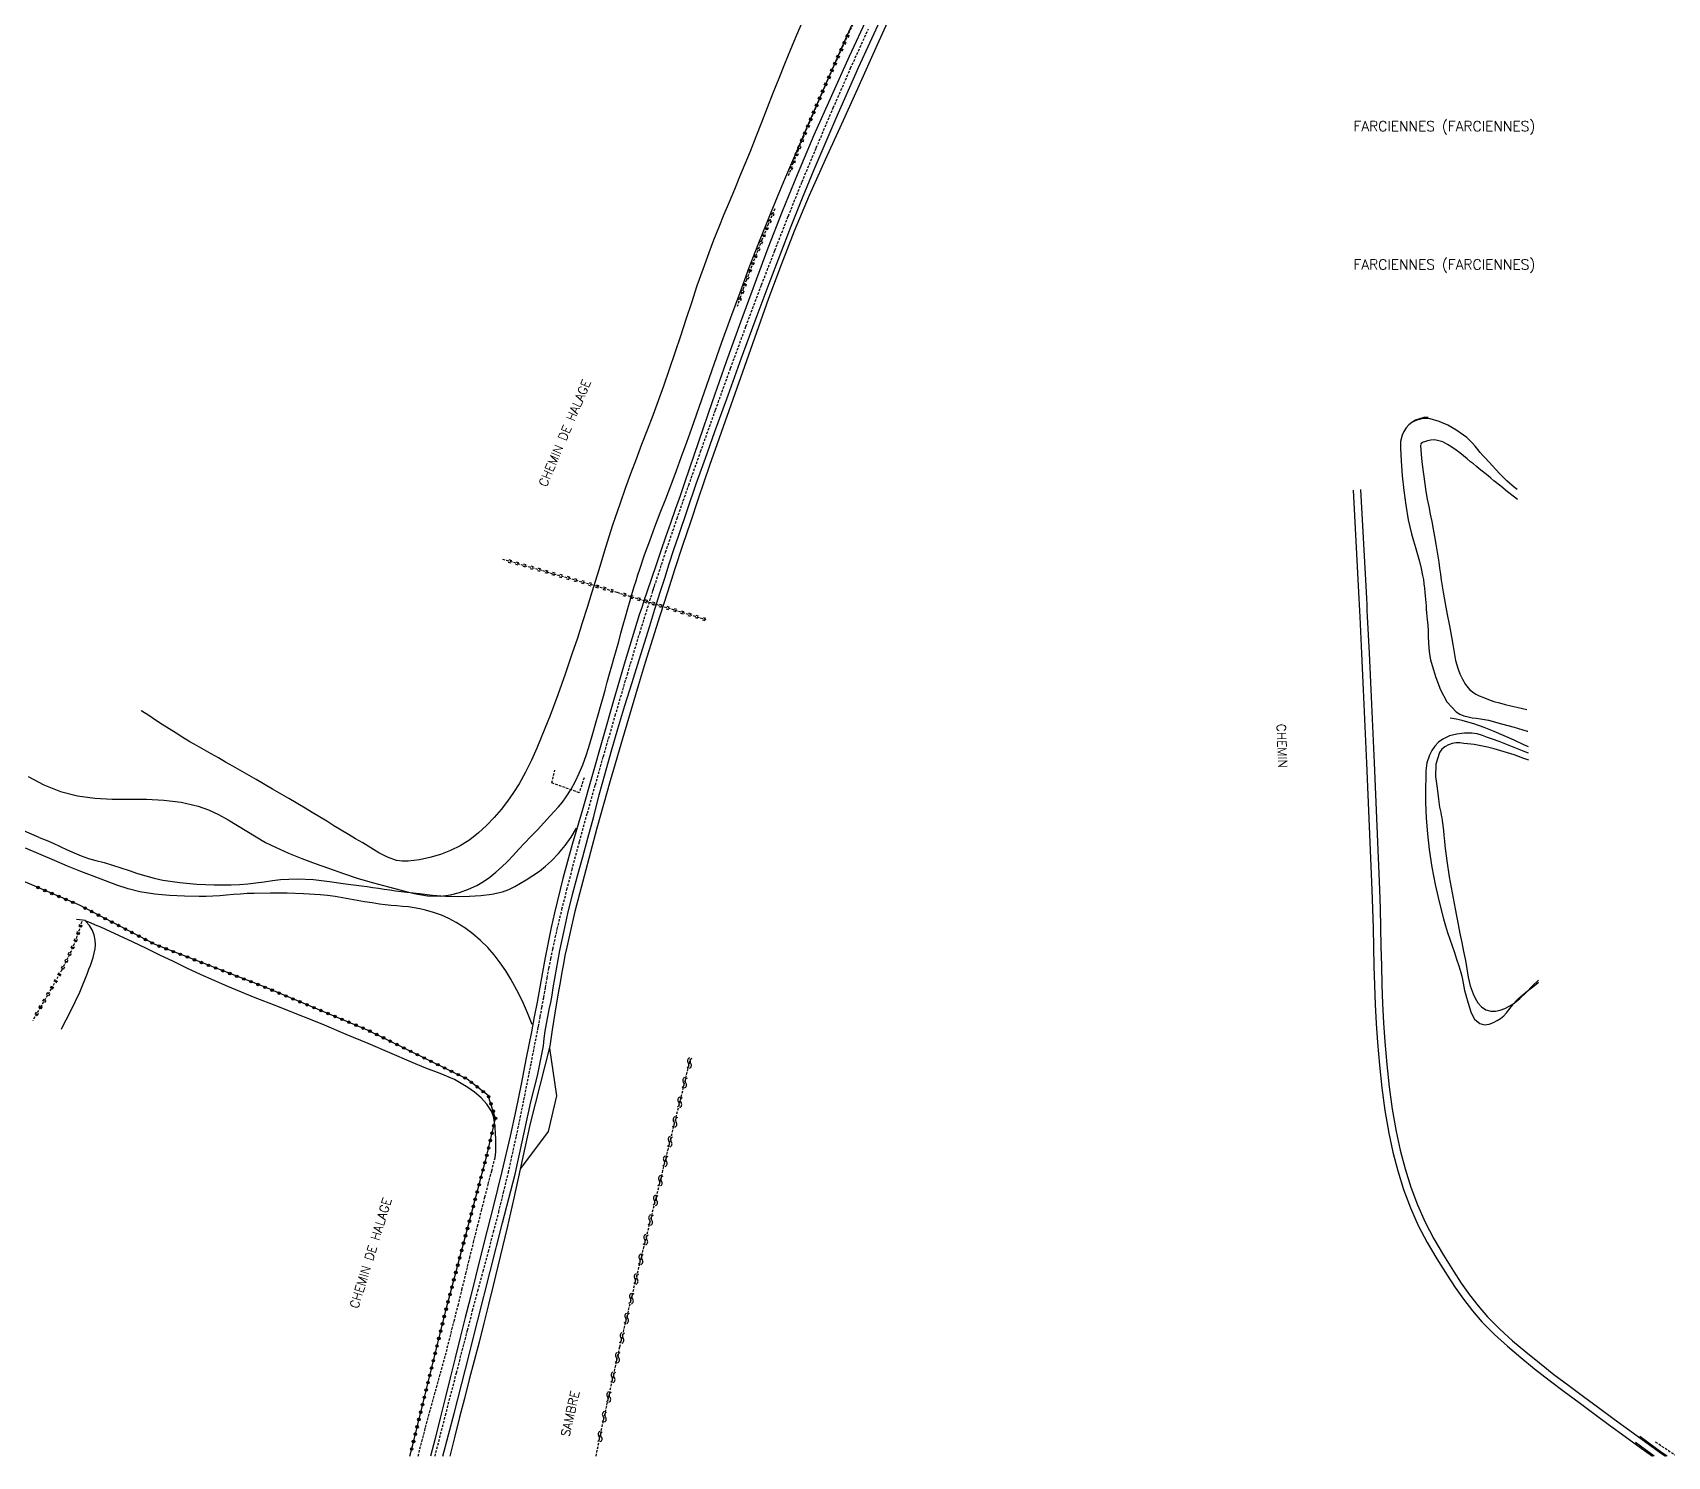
# Model space of a CAD drawing. Header units: millimetres. Extents: x 163000 to 164000, y 125000 to 126000.
# Drawn here: x 163184.9 to 163508.5, y 125000 to 125281.8 of the extents above; entities that cross this region are included whole.
import ezdxf
from ezdxf.enums import TextEntityAlignment as Align

# ---------------------------------------------------------------- set-up
doc = ezdxf.new("R2010")
doc.units = ezdxf.units.MM
doc.linetypes.add('DASHED', pattern=[0.75, 0.5, -0.25])
doc.layers.get('0').update_dxf_attribs({"linetype": 'CONTINUOUS'})
for name, color, linetype in [('W0001', 6, 'DASHED'), ('W0008', 7, 'CONTINUOUS'), ('W0071', 7, 'CONTINUOUS'), ('W0112', 1, 'DASHED'), ('W0120', 7, 'CONTINUOUS'), ('W0211', 2, 'CONTINUOUS'), ('W0214', 2, 'CONTINUOUS'), ('W0220', 5, 'DASHED'), ('W0300', 7, 'CONTINUOUS'), ('W0323', 7, 'CONTINUOUS'), ('W0330', 7, 'CONTINUOUS'), ('W0500', 5, 'DASHED'), ('W0510', 5, 'CONTINUOUS'), ('W0515', 5, 'CONTINUOUS'), ('W0700', 7, 'CONTINUOUS'), ('W0980', 7, 'CONTINUOUS'), ('W0985', 4, 'CONTINUOUS'), ('W0989', 7, 'CONTINUOUS')]:
    doc.layers.add(name, color=color, linetype=linetype)
doc.styles.get("Standard").update_dxf_attribs({"font": 'romans.shx', "width": 0.85})

# ---------------------------------------------------------------- blocks, each defined once
blk = doc.blocks.new('t220o')
at = {"color": 0, "linetype": 'Continuous'}
for p, q in [((-0.25, 0.25), (0.25, 0.25)), ((-0.25, -0.25), (0.25, -0.25))]:
    blk.add_line(p, q, dxfattribs=at)
blk = doc.blocks.new('t323o')
at = {"color": 0, "linetype": 'Continuous'}
for radius in [0.25, 0.15]:
    blk.add_circle((0, 0), radius, dxfattribs=at)
blk = doc.blocks.new('t500o')
at = {"color": 0, "linetype": 'Continuous'}
for centre, start, end in [((-0.5, 0.625), 216.8699, 323.1301), ((0.5, -0.125), 36.8699, 143.1301), ((0.5, -0.625), 36.8699, 143.1301), ((-0.5, 0.125), 216.8699, 323.1301)]:
    blk.add_arc(centre, 0.625, start, end, dxfattribs=at)

msp = doc.modelspace()

# ---------------------------------------------------------------- linework, layer by layer
at = {"layer": 'W0001'}
for points in [[(163307.57, 125171), (163307.67, 125171.31), (163307.77, 125171.62), (163307.87, 125171.94), (163307.97, 125172.25), (163310.17, 125178.93), (163312.44, 125185.58), (163314.76, 125192.21), (163317.1, 125198.84), (163320.06, 125207.12), (163323.04, 125215.39), (163326.08, 125223.63), (163329.18, 125231.86), (163331.8, 125238.67), (163334.47, 125245.47), (163337.19, 125252.24), (163339.99, 125258.98), (163343.36, 125266.87), (163346.8, 125274.72), (163350.33, 125282.54)], [(163264.52, 125000), (163266.58, 125008.11), (163268.78, 125016.53), (163270.96, 125024.95), (163271.97, 125028.85), (163273, 125032.74), (163274.04, 125036.64), (163275.09, 125040.53), (163276.12, 125044.43), (163277.13, 125048.33), (163278.1, 125052.24), (163279.04, 125056.16), (163280.64, 125063.35), (163282.13, 125070.57), (163283.56, 125077.8), (163284.98, 125085.02), (163285.34, 125086.95), (163285.7, 125088.88), (163286.04, 125090.81), (163286.38, 125092.73), (163286.72, 125094.66), (163287.08, 125096.59), (163287.45, 125098.51), (163287.85, 125100.43), (163288.72, 125104.36), (163289.66, 125108.27), (163290.64, 125112.17), (163291.64, 125116.06), (163293.14, 125121.68), (163294.68, 125127.29), (163296.26, 125132.88), (163297.86, 125138.48), (163300.21, 125146.63), (163302.6, 125154.77), (163305.04, 125162.9), (163307.57, 125171)]]:
    msp.add_lwpolyline(points, dxfattribs=at)
at = {"layer": 'W0008'}
for points in [[(163350.12, 125284.81), (163346.53, 125277.06), (163342.99, 125269.28), (163339.53, 125261.47), (163336.19, 125253.6), (163333.26, 125246.38), (163330.44, 125239.11), (163327.7, 125231.81), (163325, 125224.5), (163322.16, 125216.62), (163319.41, 125208.7), (163316.69, 125200.77), (163313.97, 125192.85), (163313.03, 125190.12), (163312.08, 125187.39), (163311.13, 125184.66), (163310.17, 125181.94), (163309.23, 125179.21), (163308.29, 125176.47), (163307.36, 125173.74), (163306.44, 125171)], [(163309.11, 125171), (163310, 125173.83), (163310.91, 125176.66), (163311.83, 125179.48), (163312.76, 125182.29), (163314.48, 125187.4), (163316.25, 125192.49), (163318.05, 125197.56), (163319.87, 125202.63), (163322.53, 125210.02), (163325.21, 125217.4), (163327.93, 125224.76), (163330.7, 125232.11), (163332.85, 125237.78), (163335.03, 125243.44), (163337.26, 125249.08), (163339.56, 125254.69), (163343.91, 125264.82), (163348.38, 125274.9), (163352.96, 125284.93)], [(163306.44, 125171), (163305.94, 125169.51), (163305.46, 125168.01), (163304.97, 125166.52), (163304.5, 125165.02), (163302.16, 125157.41), (163299.91, 125149.78), (163297.73, 125142.12), (163295.56, 125134.47), (163293.63, 125127.76), (163291.7, 125121.06), (163289.85, 125114.33), (163288.16, 125107.55), (163287.51, 125104.63), (163286.9, 125101.69), (163286.33, 125098.75), (163285.78, 125095.8), (163285.25, 125092.85), (163284.72, 125089.9), (163284.18, 125086.96), (163283.61, 125084.01), (163282.58, 125078.84), (163281.56, 125073.67), (163280.51, 125068.51), (163279.39, 125063.36), (163277.75, 125056.37), (163276.02, 125049.4), (163274.26, 125042.45), (163272.51, 125035.49), (163271.52, 125031.5), (163270.52, 125027.5), (163269.53, 125023.51), (163268.53, 125019.52), (163267.53, 125015.52), (163266.53, 125011.53), (163265.54, 125007.54), (163264.55, 125003.54), (163263.64, 125000)], [(163286.03, 125081.23), (163286.16, 125082.69), (163286.35, 125084.13), (163286.59, 125085.57), (163286.86, 125087), (163287.14, 125088.43), (163287.42, 125089.85), (163287.69, 125091.28), (163287.93, 125092.72), (163288.54, 125096.42), (163289.24, 125100.1), (163290.01, 125103.77), (163290.84, 125107.43), (163291.76, 125111.18), (163292.76, 125114.9), (163293.79, 125118.62), (163294.8, 125122.34), (163295.93, 125126.62), (163297.05, 125130.9), (163298.19, 125135.17), (163299.38, 125139.43), (163300.72, 125144.01), (163302.11, 125148.57), (163303.53, 125153.12), (163304.95, 125157.67), (163305.99, 125161), (163307.03, 125164.34), (163308.07, 125167.67), (163309.11, 125171)], [(163280.42, 125055.82), (163283.51, 125070.18), (163284.81, 125075.33), (163286.03, 125081.23)], [(163266.1, 125000), (163268.3, 125008.5), (163270.54, 125017.27), (163272.97, 125026.92), (163275.43, 125036.56), (163277.91, 125046.19), (163280.42, 125055.82)]]:
    msp.add_lwpolyline(points, dxfattribs=at)
at = {"layer": 'W0071'}
for points in [[(163186.15, 125122.49), (163152.48, 125137.06)], [(163186.15, 125122.49), (163187.56, 125121.95), (163188.95, 125121.34), (163190.31, 125120.7), (163191.67, 125120.05), (163193.05, 125119.41), (163194.45, 125118.82), (163195.89, 125118.31), (163197.36, 125117.92), (163199.04, 125117.5), (163200.7, 125117.01), (163202.34, 125116.48), (163203.98, 125115.92), (163205.62, 125115.38), (163207.27, 125114.87), (163208.95, 125114.42), (163210.64, 125114.06), (163214, 125113.57), (163217.38, 125113.27), (163220.77, 125113.12), (163224.16, 125113.1), (163225.8, 125113.17), (163227.44, 125113.31), (163229.07, 125113.5), (163230.7, 125113.73), (163232.33, 125113.95), (163233.96, 125114.13), (163235.6, 125114.25), (163237.25, 125114.29), (163240.45, 125114.13), (163243.63, 125113.77), (163246.79, 125113.32), (163249.95, 125112.89), (163251.07, 125112.75), (163252.19, 125112.59), (163253.31, 125112.43), (163254.43, 125112.26), (163255.55, 125112.1), (163256.67, 125111.94), (163257.79, 125111.8), (163258.91, 125111.66), (163261.47, 125111.37), (163264.03, 125111.08), (163266.61, 125110.87), (163269.19, 125110.81), (163271.37, 125110.85), (163273.56, 125110.97), (163275.75, 125111.23), (163277.89, 125111.73), (163279.14, 125112.19), (163280.33, 125112.77), (163281.47, 125113.44), (163282.59, 125114.12), (163283.9, 125114.96), (163285.18, 125115.84), (163286.41, 125116.8), (163287.57, 125117.85), (163288.97, 125119.33), (163290.27, 125120.91), (163291.46, 125122.57), (163292.54, 125124.3)], [(163283.75, 125085.44), (163282.86, 125087.77), (163281.85, 125090.05), (163280.74, 125092.28), (163279.52, 125094.46), (163278.51, 125096.1), (163277.43, 125097.7), (163276.26, 125099.23), (163274.98, 125100.68), (163273.55, 125102.08), (163272.03, 125103.38), (163270.42, 125104.58), (163268.73, 125105.65), (163267.28, 125106.42), (163265.78, 125107.08), (163264.23, 125107.64), (163262.66, 125108.1), (163261.53, 125108.37), (163260.39, 125108.56), (163259.25, 125108.72), (163258.1, 125108.83), (163256.95, 125108.93), (163255.81, 125109.04), (163254.66, 125109.15), (163253.52, 125109.3), (163252.05, 125109.52), (163250.58, 125109.77), (163249.12, 125110.03), (163247.66, 125110.29), (163246.19, 125110.54), (163244.72, 125110.77), (163243.24, 125110.97), (163241.76, 125111.12), (163238.5, 125111.34), (163235.23, 125111.44), (163231.96, 125111.45), (163228.7, 125111.41), (163227.34, 125111.37), (163225.98, 125111.28), (163224.62, 125111.18), (163223.27, 125111.06), (163221.91, 125110.94), (163220.55, 125110.85), (163219.19, 125110.79), (163217.82, 125110.78), (163214.89, 125110.85), (163211.95, 125110.99), (163209.02, 125111.27), (163206.11, 125111.75), (163203.79, 125112.33), (163201.51, 125113.07), (163199.27, 125113.9), (163197.04, 125114.73), (163194.4, 125115.75), (163191.78, 125116.83), (163189.17, 125117.95), (163186.57, 125119.05), (163183.46, 125120.36)]]:
    msp.add_lwpolyline(points, dxfattribs=at)
at = {"layer": 'W0112'}
for points in [[(163294.03, 125134.31), (163293.08, 125131.33), (163287.64, 125133.29), (163288.27, 125135.82)], [(163261.17, 125000), (163261.71, 125002.15), (163262.65, 125005.73), (163263.63, 125009.3), (163264.62, 125012.86), (163265.61, 125016.43), (163266.58, 125020), (163267.51, 125023.59), (163268.3, 125026.72), (163269.09, 125029.85), (163269.86, 125032.99), (163270.63, 125036.13), (163271.39, 125039.27), (163272.16, 125042.41), (163272.94, 125045.54), (163273.73, 125048.68), (163274.39, 125051.28), (163275.06, 125053.88), (163275.74, 125056.47), (163276.43, 125059.07)], [(163510.33, 125000), (163506.04, 125002.89)]]:
    msp.add_lwpolyline(points, dxfattribs=at)
at = {"layer": 'W0120'}
msp.add_lwpolyline([(163195.3, 125106.03), (163193.57, 125106.23)], dxfattribs=at)
at = {"layer": 'W0211'}
for points in [[(163337.15, 125283.74), (163336.08, 125281.27), (163334.88, 125278.41), (163333.71, 125275.54), (163332.56, 125272.67), (163331.43, 125269.78), (163330.3, 125266.9), (163329.18, 125264.01), (163328.04, 125261.13), (163326.89, 125258.25), (163325.87, 125255.74), (163324.83, 125253.24), (163323.79, 125250.75), (163322.74, 125248.25), (163321.7, 125245.75), (163320.68, 125243.25), (163319.68, 125240.73), (163318.72, 125238.2), (163317.52, 125234.92), (163316.38, 125231.63), (163315.27, 125228.32), (163314.18, 125225.01), (163313.1, 125221.7), (163312.01, 125218.38), (163310.9, 125215.08), (163309.75, 125211.79), (163308.7, 125208.89), (163307.63, 125206), (163306.53, 125203.12), (163305.43, 125200.24), (163304.33, 125197.36), (163303.25, 125194.48), (163302.19, 125191.58), (163301.16, 125188.68), (163299.69, 125184.28), (163298.29, 125179.86), (163296.92, 125175.43), (163295.57, 125171)], [(163461.12, 125205.63), (163460.28, 125205.57), (163459.45, 125205.37), (163458.65, 125205.06), (163457.92, 125204.62), (163457.3, 125204.12), (163456.76, 125203.53), (163456.32, 125202.86), (163455.98, 125202.13), (163455.69, 125200.86), (163455.65, 125199.56), (163455.73, 125198.28), (163455.82, 125197.03), (163456, 125194.08), (163456.3, 125191.15), (163456.71, 125188.23), (163457.21, 125185.33), (163457.5, 125183.94), (163457.85, 125182.56), (163458.23, 125181.2), (163458.64, 125179.84), (163459.04, 125178.48), (163459.42, 125177.12), (163459.76, 125175.74), (163460.05, 125174.35), (163460.19, 125173.52), (163460.31, 125172.68), (163460.41, 125171.84), (163460.5, 125171)], [(163478.78, 125191.36), (163478.25, 125191.74), (163476.7, 125193.07), (163475.27, 125194.53), (163473.9, 125196.05), (163472.52, 125197.53), (163471.98, 125198.11), (163471.46, 125198.7), (163470.96, 125199.3), (163470.45, 125199.91), (163469.92, 125200.5), (163469.37, 125201.07), (163468.79, 125201.62), (163468.16, 125202.11), (163466.64, 125203.15), (163465.04, 125204.07), (163463.34, 125204.82), (163461.56, 125205.35), (163461.16, 125205.41), (163460.76, 125205.41), (163460.36, 125205.38), (163459.97, 125205.32), (163459.44, 125205.21), (163458.92, 125205.06), (163458.41, 125204.86), (163457.92, 125204.62)], [(163295.57, 125171), (163294.64, 125167.98), (163293.68, 125164.96), (163292.71, 125161.95), (163291.7, 125158.96), (163290.28, 125154.83), (163288.84, 125150.72), (163287.32, 125146.63), (163285.69, 125142.59), (163284.66, 125140.18), (163283.59, 125137.78), (163282.44, 125135.42), (163281.16, 125133.12), (163280.06, 125131.36), (163278.88, 125129.64), (163277.61, 125127.99), (163276.24, 125126.42), (163274.71, 125124.87), (163273.1, 125123.38), (163271.38, 125122.02), (163269.52, 125120.84), (163267.59, 125119.88), (163265.58, 125119.12), (163263.51, 125118.53), (163261.42, 125118.08), (163260.31, 125117.9), (163259.18, 125117.78), (163258.03, 125117.78), (163256.89, 125117.94), (163255.1, 125118.55), (163253.42, 125119.45), (163251.83, 125120.46), (163250.25, 125121.41), (163248.8, 125122.24), (163247.36, 125123.09), (163245.93, 125123.94), (163244.5, 125124.81), (163243.08, 125125.68), (163241.66, 125126.55), (163240.23, 125127.42), (163238.8, 125128.27), (163235.57, 125130.17), (163232.34, 125132.05), (163229.11, 125133.93), (163225.87, 125135.8), (163224.46, 125136.61), (163223.05, 125137.41), (163221.64, 125138.21), (163220.22, 125139.01), (163218.81, 125139.81), (163217.4, 125140.62), (163216, 125141.44), (163214.61, 125142.28), (163213.24, 125143.12), (163211.88, 125143.98), (163210.53, 125144.85), (163209.18, 125145.73), (163207.84, 125146.61), (163206.49, 125147.49), (163206.35, 125147.59)], [(163460.5, 125171), (163460.56, 125170.33), (163460.62, 125169.66), (163460.68, 125168.99), (163460.73, 125168.31), (163460.78, 125167.64), (163460.84, 125166.97), (163460.9, 125166.3), (163460.97, 125165.63), (163461.07, 125164.49), (163461.13, 125163.36), (163461.17, 125162.22), (163461.22, 125161.08), (163461.3, 125159.93), (163461.43, 125158.79), (163461.63, 125157.65), (163461.92, 125156.54), (163462.66, 125154.11), (163463.57, 125151.67), (163464.87, 125149.33), (163466.72, 125147.37), (163467.44, 125146.9), (163468.23, 125146.56), (163469.04, 125146.33), (163469.87, 125146.18), (163470.67, 125146.08), (163471.48, 125145.98), (163472.28, 125145.86), (163473.07, 125145.68), (163475.63, 125144.99), (163478.18, 125144.29), (163480.73, 125143.55), (163480.85, 125143.52)], [(163464.02, 125141.94), (163463.17, 125141.32), (163462.44, 125140.57), (163461.85, 125139.72), (163461.38, 125138.8), (163460.89, 125137.26), (163460.7, 125135.66), (163460.65, 125134.07), (163460.63, 125132.51), (163460.61, 125129.4), (163460.74, 125126.29), (163461, 125123.19), (163461.35, 125120.1), (163461.88, 125116.63), (163462.55, 125113.18), (163463.32, 125109.76), (163464.18, 125106.35), (163464.56, 125105.01), (163464.97, 125103.68), (163465.41, 125102.36), (163465.87, 125101.04), (163466.33, 125099.73), (163466.78, 125098.41), (163467.21, 125097.08), (163467.61, 125095.74), (163467.79, 125095.04), (163467.94, 125094.34), (163468.08, 125093.63), (163468.21, 125092.93), (163468.36, 125092.22), (163468.52, 125091.51), (163468.72, 125090.81), (163468.95, 125090.13), (163469.29, 125089.01), (163469.64, 125087.76), (163470.29, 125086.54), (163471.35, 125085.66), (163472.28, 125085.43), (163473.23, 125085.54), (163474.07, 125085.86), (163474.82, 125086.25), (163475.49, 125086.67), (163476.1, 125087.18), (163476.64, 125087.75), (163477.13, 125088.36), (163477.59, 125088.96), (163478.06, 125089.56), (163478.56, 125090.15), (163479.1, 125090.69), (163480.73, 125092.08), (163482.43, 125093.4), (163482.99, 125093.83)], [(163481.03, 125139.18), (163480.5, 125139.39), (163479.18, 125139.92), (163477.86, 125140.44), (163476.53, 125140.96), (163475.2, 125141.45), (163473.86, 125141.92), (163472.87, 125142.28), (163471.87, 125142.66), (163470.84, 125142.97), (163469.78, 125143.12), (163468.31, 125143.11), (163466.83, 125142.95), (163465.38, 125142.58), (163464.02, 125141.94)]]:
    msp.add_lwpolyline(points, dxfattribs=at)
at = {"layer": 'W0214'}
for points in [[(163303.63, 125171), (163303.98, 125172.15), (163304.33, 125173.3), (163304.7, 125174.44), (163305.07, 125175.58), (163306.02, 125178.4), (163307.03, 125181.2), (163308.06, 125183.98), (163309.12, 125186.76), (163310.19, 125189.53), (163311.26, 125192.3), (163312.31, 125195.08), (163313.33, 125197.87), (163314.35, 125200.69), (163315.35, 125203.51), (163316.34, 125206.34), (163317.33, 125209.17), (163318.32, 125212), (163319.31, 125214.83), (163320.31, 125217.66), (163321.32, 125220.48), (163323.11, 125225.42), (163324.91, 125230.37), (163326.74, 125235.29), (163328.63, 125240.2), (163331.07, 125246.27), (163333.59, 125252.31), (163336.16, 125258.34), (163338.75, 125264.35), (163342.29, 125272.49), (163345.87, 125280.61), (163349.51, 125288.71)], [(163183.96, 125134.54), (163187.1, 125132.9), (163190.4, 125131.59), (163193.75, 125130.73), (163197.17, 125130.27), (163200.6, 125130.09), (163204.01, 125130.06), (163207.42, 125130.03), (163210.83, 125129.88), (163214.25, 125129.48), (163217.6, 125128.68), (163219.66, 125127.94), (163221.65, 125127.02), (163223.57, 125125.98), (163225.43, 125124.86), (163227.26, 125123.71), (163229.1, 125122.58), (163230.98, 125121.51), (163232.92, 125120.54), (163235.51, 125119.4), (163238.14, 125118.34), (163240.79, 125117.34), (163243.45, 125116.38), (163246.39, 125115.37), (163249.33, 125114.39), (163252.31, 125113.48), (163255.31, 125112.69), (163257.84, 125112.04), (163260.4, 125111.4), (163263.03, 125110.95), (163265.69, 125110.88), (163267.56, 125111.11), (163269.38, 125111.58), (163271.13, 125112.22), (163272.83, 125113), (163274.15, 125113.76), (163275.37, 125114.65), (163276.54, 125115.62), (163277.67, 125116.61), (163278.87, 125117.73), (163280, 125118.92), (163281.11, 125120.14), (163282.23, 125121.34), (163283.51, 125122.68), (163284.79, 125124.02), (163286.06, 125125.37), (163287.32, 125126.74), (163288.14, 125127.65), (163288.97, 125128.56), (163289.77, 125129.5), (163290.5, 125130.5), (163291.45, 125132.02), (163292.3, 125133.6), (163293.07, 125135.21), (163293.77, 125136.86), (163294.53, 125138.9), (163295.17, 125140.99), (163295.76, 125143.09), (163296.36, 125145.18), (163296.83, 125146.78), (163297.29, 125148.39), (163297.74, 125150), (163298.19, 125151.62), (163298.63, 125153.23), (163299.08, 125154.84), (163299.53, 125156.45), (163299.98, 125158.07), (163300.44, 125159.68), (163300.89, 125161.3), (163301.34, 125162.92), (163301.79, 125164.54), (163302.24, 125166.16), (163302.69, 125167.77), (163303.16, 125169.39), (163303.63, 125171)], [(163463.36, 125139.29), (163462.63, 125136.99), (163462.59, 125134.57), (163462.91, 125132.25), (163463.18, 125130.07), (163463.24, 125129.53), (163463.31, 125129), (163463.41, 125128.47), (163463.51, 125127.95), (163463.62, 125127.42), (163463.73, 125126.9), (163463.83, 125126.37), (163463.91, 125125.84), (163464.04, 125124.85), (163464.16, 125123.84), (163464.26, 125122.84), (163464.36, 125121.84), (163464.46, 125120.84), (163464.57, 125119.84), (163464.68, 125118.84), (163464.82, 125117.84), (163465.32, 125114.68), (163465.88, 125111.52), (163466.47, 125108.38), (163467.07, 125105.24), (163467.42, 125103.45), (163467.78, 125101.67), (163468.15, 125099.89), (163468.53, 125098.12), (163468.82, 125096.48), (163469.07, 125094.8), (163469.43, 125093.12), (163470.03, 125091.53), (163470.47, 125090.65), (163470.99, 125089.77), (163471.69, 125088.97), (163472.58, 125088.39), (163473.53, 125088.13), (163474.5, 125088.13), (163475.43, 125088.32), (163476.31, 125088.61), (163477.91, 125089.47), (163479.32, 125090.62), (163480.59, 125091.89), (163481.83, 125093.11), (163482.98, 125094.21)], [(163481.09, 125137.79), (163480.11, 125138.13), (163478.16, 125138.81), (163476.2, 125139.45), (163474.21, 125140.01), (163472.91, 125140.33), (163471.6, 125140.62), (163470.28, 125140.85), (163468.95, 125141.02), (163468.2, 125141.11), (163467.44, 125141.2), (163466.66, 125141.21), (163465.89, 125141.06), (163465.17, 125140.8), (163464.47, 125140.44), (163463.84, 125139.94), (163463.36, 125139.29)]]:
    msp.add_lwpolyline(points, dxfattribs=at)
at = {"layer": 'W0220'}
for points in [[(163348.15, 125285.44), (163345.65, 125280), (163343.19, 125274.53), (163340.78, 125269.04), (163338.43, 125263.53), (163337.4, 125261.03), (163336.39, 125258.52), (163335.41, 125255.99), (163334.45, 125253.46)], [(163331.77, 125246.91), (163330.49, 125243.85), (163329.24, 125240.77), (163328.02, 125237.69), (163326.83, 125234.59), (163326.18, 125232.85), (163325.55, 125231.1), (163324.94, 125229.35), (163324.34, 125227.59)], [(163277.89, 125177.56), (163278.62, 125177.36), (163296.45, 125172.26), (163300.55, 125171)], [(163300.55, 125171), (163318.11, 125165.63)], [(163194.57, 125105.83), (163194.13, 125104.35), (163193.63, 125102.88), (163193.08, 125101.43), (163192.46, 125100.01), (163190.6, 125096.23), (163188.54, 125092.54), (163186.41, 125088.9), (163184.88, 125086.25)]]:
    msp.add_lwpolyline(points, dxfattribs=at)
at = {"layer": 'W0300'}
msp.add_lwpolyline([(163480.98, 125140.41), (163480.09, 125140.82), (163478.15, 125141.72), (163476.19, 125142.6), (163474.21, 125143.45), (163472.22, 125144.25), (163470.19, 125144.97), (163469.03, 125145.32), (163467.86, 125145.63), (163466.68, 125145.9), (163465.49, 125146.11)], dxfattribs=at)
at = {"layer": 'W0323'}
for points in [[(163194.02, 125109.12), (163167.86, 125120.25), (163120.78, 125141.45), (163090.57, 125153.39), (163049.41, 125171)], [(163259.56, 125000), (163260.1, 125002.29), (163266.65, 125028.87), (163274.77, 125059.51), (163276.49, 125066.88), (163275.07, 125071.4), (163270.91, 125074.65), (163263.48, 125078.29), (163251.18, 125084.37), (163230.55, 125092.97), (163209.09, 125101.29), (163194.02, 125109.12)]]:
    msp.add_lwpolyline(points, dxfattribs=at)
at = {"layer": 'W0330'}
for points in [[(163190.54, 125084.53), (163190.59, 125084.61), (163192.45, 125088.19), (163194.19, 125091.85), (163195.69, 125095.61), (163195.98, 125096.39), (163196.28, 125097.17), (163196.58, 125097.95), (163196.85, 125098.74), (163197.07, 125099.57), (163197.23, 125100.41), (163197.3, 125101.28), (163197.26, 125102.14), (163197.05, 125103.18), (163196.66, 125104.17), (163196.1, 125105.07), (163195.39, 125105.87)], [(163276.43, 125059.07), (163276.53, 125060.28), (163276.57, 125061.5), (163276.56, 125062.72), (163276.48, 125063.93), (163276.4, 125065.02), (163276.3, 125066.13), (163276.09, 125067.24), (163275.68, 125068.29), (163274.77, 125069.71), (163273.63, 125070.96), (163272.36, 125072.04), (163271.03, 125073.02), (163268.38, 125074.57), (163265.55, 125075.78), (163262.69, 125076.85), (163259.88, 125077.98), (163255.58, 125079.84), (163251.26, 125081.68), (163246.94, 125083.5), (163242.61, 125085.3), (163239.88, 125086.42), (163237.15, 125087.51), (163234.41, 125088.6), (163231.67, 125089.68), (163228.93, 125090.76), (163226.2, 125091.87), (163223.48, 125093), (163220.78, 125094.16), (163218.08, 125095.37), (163215.4, 125096.62), (163212.73, 125097.9), (163210.07, 125099.2), (163207.41, 125100.49), (163204.75, 125101.78), (163202.07, 125103.04), (163199.38, 125104.26), (163198.35, 125104.71), (163197.32, 125105.15), (163196.28, 125105.58), (163195.24, 125105.99)]]:
    msp.add_lwpolyline(points, dxfattribs=at)
at = {"layer": 'W0500'}
msp.add_lwpolyline([(163296.4, 125000), (163297.43, 125005.08), (163301.11, 125021.66), (163305.07, 125038.18), (163309.17, 125054.66), (163313.25, 125071.15), (163315.12, 125078.7)], dxfattribs=at)
at = {"layer": 'W0510'}
for points in [[(163356, 125288.1), (163352.09, 125279.39), (163348.17, 125270.67), (163344.98, 125263.64), (163341.76, 125256.62), (163338.61, 125249.57), (163335.61, 125242.45), (163333.02, 125235.82), (163330.57, 125229.14), (163328.19, 125222.43), (163325.81, 125215.72), (163323.47, 125209.19), (163321.15, 125202.65), (163318.86, 125196.1), (163316.62, 125189.53), (163315.08, 125184.91), (163313.54, 125180.28), (163312.02, 125175.64), (163310.52, 125171)], [(163310.52, 125171), (163309.04, 125166.38), (163307.59, 125161.76), (163306.15, 125157.13), (163304.73, 125152.49), (163301.94, 125143.12), (163299.21, 125133.72), (163296.57, 125124.29), (163294.03, 125114.85), (163293.11, 125111.34), (163292.23, 125107.83), (163291.38, 125104.3), (163290.59, 125100.76), (163290.25, 125099.12), (163289.94, 125097.48), (163289.65, 125095.83), (163289.36, 125094.18), (163288.8, 125090.93), (163288.26, 125087.69), (163287.73, 125084.44), (163287.23, 125081.19)], [(163287.23, 125081.19), (163283.36, 125065.85), (163281.38, 125056.84)], [(163287.2, 125080.77), (163288.57, 125071.33), (163286.9, 125064.26), (163281.46, 125056.93)], [(163281.38, 125056.84), (163280.1, 125051.07), (163278.79, 125045.3), (163277.44, 125039.53), (163276.06, 125033.78), (163275.14, 125030.05), (163274.2, 125026.32), (163273.24, 125022.6), (163272.27, 125018.88), (163271.3, 125015.17), (163270.34, 125011.45), (163269.39, 125007.72), (163268.46, 125003.99), (163267.47, 125000)]]:
    msp.add_lwpolyline(points, dxfattribs=at)
at = {"layer": 'W0515'}
for points in [[(163478.86, 125189.36), (163478.25, 125189.82), (163476.88, 125190.91), (163475.52, 125192.01), (163474.16, 125193.1), (163473.58, 125193.57), (163473, 125194.04), (163472.42, 125194.51), (163471.84, 125194.98), (163471.27, 125195.45), (163470.69, 125195.92), (163470.11, 125196.4), (163469.54, 125196.86), (163468.84, 125197.45), (163468.14, 125198.04), (163467.44, 125198.61), (163466.7, 125199.14), (163465.84, 125199.72), (163464.97, 125200.29), (163464.02, 125200.77), (163463.01, 125201.08), (163462.35, 125201.15), (163461.68, 125201.12), (163461.03, 125201), (163460.41, 125200.8), (163460.18, 125200.7), (163459.97, 125200.58), (163459.77, 125200.43), (163459.6, 125200.26)], [(163459.63, 125200.11), (163459.78, 125198.19), (163459.97, 125196.27), (163460.2, 125194.36), (163460.46, 125192.45), (163460.7, 125190.95), (163460.96, 125189.47), (163461.25, 125187.98), (163461.55, 125186.5), (163461.85, 125185.02), (163462.15, 125183.53), (163462.43, 125182.05), (163462.69, 125180.56), (163462.88, 125179.37), (163463.06, 125178.18), (163463.23, 125176.99), (163463.4, 125175.79), (163463.56, 125174.6), (163463.73, 125173.41), (163463.91, 125172.21), (163464.1, 125171.02), (163464.11, 125171.02), (163464.11, 125171.01), (163464.11, 125171.01), (163464.11, 125171)], [(163464.11, 125171), (163464.5, 125168.79), (163464.92, 125166.59), (163465.35, 125164.39), (163465.77, 125162.19), (163466.03, 125160.65), (163466.26, 125159.08), (163466.55, 125157.52), (163466.99, 125156), (163467.42, 125154.88), (163467.92, 125153.78), (163468.54, 125152.73), (163469.32, 125151.79), (163469.91, 125151.28), (163470.58, 125150.86), (163471.27, 125150.52), (163471.97, 125150.22), (163473.06, 125149.79), (163474.17, 125149.42), (163475.29, 125149.11), (163476.42, 125148.82), (163477.54, 125148.56), (163478.67, 125148.3), (163479.8, 125148.01), (163480.66, 125147.78)]]:
    msp.add_lwpolyline(points, dxfattribs=at)
at = {"layer": 'W0700'}
for points in [[(163446.27, 125191.24), (163447.35, 125171)], [(163447.77, 125191.33), (163448.85, 125171)], [(163447.35, 125171), (163447.41, 125169.79), (163447.47, 125168.57), (163447.53, 125167.36), (163447.59, 125166.15), (163447.94, 125158.91), (163448.28, 125151.68), (163448.61, 125144.45), (163448.93, 125137.22), (163449.21, 125130.94), (163449.48, 125124.67), (163449.75, 125118.4), (163450, 125112.12), (163450.13, 125108.34), (163450.23, 125104.56), (163450.31, 125100.78), (163450.39, 125097), (163450.49, 125093.22), (163450.63, 125089.44), (163450.82, 125085.66), (163451.09, 125081.89), (163451.48, 125077.39), (163451.94, 125072.9), (163452.55, 125068.43), (163453.35, 125063.98), (163454.18, 125060.22), (163455.14, 125056.48), (163456.27, 125052.79), (163457.62, 125049.17), (163459.18, 125045.7), (163460.95, 125042.33), (163462.87, 125039.06), (163464.88, 125035.84), (163466.47, 125033.43), (163468.14, 125031.07), (163469.91, 125028.78), (163471.8, 125026.59), (163474.25, 125024.11), (163476.84, 125021.77), (163479.52, 125019.54), (163482.21, 125017.33), (163485.09, 125015.04), (163488.04, 125012.83), (163491.01, 125010.65), (163493.97, 125008.46), (163497.06, 125006.16), (163500.17, 125003.89), (163503.3, 125001.64), (163505.56, 125000)], [(163448.85, 125171), (163448.91, 125169.81), (163448.97, 125168.61), (163449.03, 125167.42), (163449.09, 125166.22), (163449.44, 125158.99), (163449.78, 125151.75), (163450.11, 125144.52), (163450.43, 125137.28), (163450.71, 125131.01), (163450.98, 125124.73), (163451.25, 125118.46), (163451.5, 125112.18), (163451.63, 125108.41), (163451.72, 125104.64), (163451.8, 125100.87), (163451.88, 125097.09), (163451.98, 125093.32), (163452.12, 125089.55), (163452.32, 125085.78), (163452.58, 125082.01), (163452.97, 125077.56), (163453.43, 125073.12), (163454.02, 125068.68), (163454.82, 125064.28), (163455.63, 125060.59), (163456.57, 125056.92), (163457.68, 125053.29), (163459.01, 125049.74), (163460.54, 125046.33), (163462.28, 125043.03), (163464.17, 125039.81), (163466.14, 125036.65), (163467.7, 125034.29), (163469.32, 125031.98), (163471.05, 125029.75), (163472.9, 125027.61), (163475.32, 125025.16), (163477.87, 125022.86), (163480.51, 125020.66), (163483.16, 125018.49), (163486.03, 125016.21), (163488.97, 125014.01), (163491.92, 125011.84), (163494.87, 125009.66), (163497.97, 125007.36), (163501.09, 125005.09), (163504.21, 125002.82), (163507.34, 125000.56), (163508.11, 125000)], [(163505.88, 125000), (163502.17, 125002.74)], [(163508.46, 125000), (163507.35, 125000.78), (163503.08, 125003.94)]]:
    msp.add_lwpolyline(points, dxfattribs=at)

# ---------------------------------------------------------------- block references
at = {"layer": 'W0220'}
for p, rotation in [((163346.15, 125281.08), 245.3098562075224), ((163344.91, 125278.35), 245.7681589160607), ((163345.52, 125279.72), 245.7681589160607), ((163343.06, 125274.25), 246.3079177942932), ((163343.68, 125275.61), 245.7681589160607), ((163344.29, 125276.98), 245.7681589160607), ((163341.86, 125271.5), 246.3079177942932), ((163342.46, 125272.87), 246.3079177942932), ((163340.07, 125267.37), 246.9291264840742), ((163340.66, 125268.75), 246.9291264840742), ((163341.25, 125270.12), 246.3079177942932), ((163338.89, 125264.61), 246.9291264840742), ((163339.48, 125265.99), 246.9291264840742), ((163337.73, 125261.84), 247.5510520041715), ((163338.31, 125263.23), 247.5510520041715), ((163336.06, 125257.67), 248.7288682785739), ((163336.61, 125259.06), 248.1399591226865), ((163337.17, 125260.45), 248.1399591226865), ((163334.98, 125254.87), 249.3177794709619), ((163335.52, 125256.27), 248.7288682785739), ((163331.3, 125245.8), 247.3227494138585), ((163329.59, 125241.64), 247.884724953288), ((163330.15, 125243.03), 247.884724953288), ((163330.72, 125244.42), 247.3227494138585), ((163328.48, 125238.85), 248.4467026728645), ((163329.03, 125240.25), 248.4467026728645), ((163327.39, 125236.06), 249.0086825734358), ((163327.93, 125237.46), 249.0086825734358), ((163325.82, 125231.84), 250.1326422568723), ((163326.33, 125233.25), 249.5706629542457), ((163326.86, 125234.66), 249.0086825734358), ((163324.82, 125229.01), 251.2565961138129), ((163325.31, 125230.43), 250.6946199766899), ((163279.33, 125177.16), 344.0159873682367), ((163280.77, 125176.75), 344.0159873682367), ((163282.22, 125176.33), 344.0159873682367), ((163283.66, 125175.92), 344.0159873682367), ((163285.1, 125175.51), 344.0159873682367), ((163286.54, 125175.09), 344.0159873682367), ((163287.98, 125174.68), 344.0159873682367), ((163289.43, 125174.27), 344.0159873682367), ((163290.87, 125173.86), 344.0159873682367), ((163292.31, 125173.44), 344.0159873682367), ((163293.75, 125173.03), 344.0159873682367), ((163295.19, 125172.62), 344.0159873682367), ((163296.63, 125172.2), 342.9807575511691), ((163298.07, 125171.76), 342.9807575511691), ((163299.5, 125171.32), 342.9807575511691), ((163301.99, 125170.56), 342.9807575511632), ((163303.42, 125170.12), 342.9807575511632), ((163304.86, 125169.68), 342.9807575511632), ((163306.29, 125169.24), 342.9807575511632), ((163307.73, 125168.8), 342.9807575511632), ((163309.16, 125168.37), 342.9807575511632), ((163310.59, 125167.93), 342.9807575511632), ((163312.03, 125167.49), 342.9807575511632), ((163313.46, 125167.05), 342.9807575511632), ((163314.9, 125166.61), 342.9807575511632), ((163316.33, 125166.17), 342.9807575511632), ((163317.77, 125165.73), 342.9807575511632), ((163193.85, 125103.52), 251.2131310965904), ((163194.31, 125104.95), 253.4664046674453), ((163192.14, 125099.36), 243.7632049609524), ((163192.77, 125100.73), 246.7065869363902), ((163193.34, 125102.11), 248.9598585207386), ((163190.82, 125096.67), 243.7632049609524), ((163191.48, 125098.02), 243.7632049609524), ((163188.65, 125092.73), 240.835027720316), ((163189.38, 125094.04), 240.835027720316), ((163190.11, 125095.35), 240.835027720316), ((163187.13, 125090.14), 239.6070317014059), ((163187.89, 125091.43), 239.6070317014059), ((163185.63, 125087.55), 240.0855206926588), ((163186.38, 125088.85), 240.0855206926588)]:
    msp.add_blockref('t220o', p, dxfattribs=dict(at, rotation=rotation))
at = {"layer": 'W0323'}
for p, rotation in [((163185.91, 125112.57), 156.9533157237197), ((163187.29, 125111.99), 156.9533157237197), ((163188.67, 125111.4), 156.9533157237197), ((163190.05, 125110.81), 156.9533157237197), ((163191.43, 125110.22), 156.9533157237197), ((163192.81, 125109.64), 156.9533157237197), ((163195.22, 125108.5), 152.5435217783605), ((163196.55, 125107.81), 152.5435217783605), ((163197.88, 125107.11), 152.5435217783605), ((163199.21, 125106.42), 152.5435217783605), ((163200.54, 125105.73), 152.5435217783605), ((163201.88, 125105.04), 152.5435217783605), ((163203.21, 125104.35), 152.5435217783605), ((163204.54, 125103.66), 152.5435217783605), ((163205.87, 125102.96), 152.5435217783605), ((163207.2, 125102.27), 152.5435217783605), ((163208.53, 125101.58), 152.5435217783605), ((163209.9, 125100.98), 158.8051855275093), ((163211.3, 125100.43), 158.8051855275093), ((163212.7, 125099.89), 158.8051855275093), ((163214.1, 125099.35), 158.8051855275093), ((163215.5, 125098.81), 158.8051855275093), ((163216.89, 125098.26), 158.8051855275093), ((163218.29, 125097.72), 158.8051855275093), ((163219.69, 125097.18), 158.8051855275093), ((163221.09, 125096.64), 158.8051855275093), ((163222.49, 125096.1), 158.8051855275093), ((163223.89, 125095.55), 158.8051855275093), ((163225.29, 125095.01), 158.8051855275093), ((163226.68, 125094.47), 158.8051855275093), ((163228.08, 125093.93), 158.8051855275093), ((163229.48, 125093.38), 158.8051855275093), ((163230.88, 125092.83), 157.3710677358678), ((163232.26, 125092.26), 157.3710677358678), ((163233.64, 125091.68), 157.3710677358678), ((163235.03, 125091.1), 157.3710677358678), ((163236.41, 125090.52), 157.3710677358678), ((163237.8, 125089.95), 157.3710677358678), ((163239.18, 125089.37), 157.3710677358678), ((163240.57, 125088.79), 157.3710677358678), ((163241.95, 125088.22), 157.3710677358678), ((163243.34, 125087.64), 157.3710677358678), ((163244.72, 125087.06), 157.3710677358678), ((163246.11, 125086.48), 157.3710677358678), ((163247.49, 125085.91), 157.3710677358678), ((163248.87, 125085.33), 157.3710677358678), ((163250.26, 125084.75), 157.3710677358678), ((163251.63, 125084.15), 153.7040200682889), ((163252.98, 125083.48), 153.7040200682889), ((163254.32, 125082.82), 153.7040200682889), ((163255.66, 125082.15), 153.7040200682889), ((163257.01, 125081.49), 153.7040200682889), ((163258.35, 125080.82), 153.7040200682889), ((163259.7, 125080.16), 153.7040200682889), ((163261.04, 125079.5), 153.7040200682889), ((163262.39, 125078.83), 153.7040200682889), ((163263.73, 125078.17), 153.9024190089595), ((163265.08, 125077.51), 153.9024190089595), ((163266.43, 125076.85), 153.9024190089595), ((163267.78, 125076.19), 153.9024190089595), ((163269.12, 125075.53), 153.9024190089595), ((163270.47, 125074.87), 153.9024190089595), ((163271.71, 125074.03), 141.9525855623921), ((163272.89, 125073.11), 141.9525855623921), ((163274.07, 125072.18), 141.9525855623921), ((163275.14, 125071.18), 107.4709281277929), ((163275.59, 125069.75), 107.4709281277929), ((163276.04, 125068.32), 107.4709281277929), ((163276.49, 125066.89), 107.4709281277929), ((163275.81, 125063.96), 76.86303021544043), ((163276.15, 125065.43), 76.86303021544043), ((163275.13, 125061.04), 76.86303021544043), ((163275.47, 125062.5), 76.86303021544043), ((163274.4, 125058.13), 75.15301097275702), ((163274.78, 125059.58), 76.86303021544043), ((163273.25, 125053.78), 75.15301097275702), ((163273.63, 125055.23), 75.15301097275702), ((163274.02, 125056.68), 75.15301097275702), ((163272.48, 125050.88), 75.15301097275702), ((163272.86, 125052.33), 75.15301097275702), ((163271.71, 125047.98), 75.15301097275702), ((163272.1, 125049.43), 75.15301097275702), ((163270.94, 125045.08), 75.15301097275702), ((163271.33, 125046.53), 75.15301097275702), ((163270.17, 125042.18), 75.15301097275702), ((163270.56, 125043.63), 75.15301097275702), ((163269.02, 125037.83), 75.15301097275702), ((163269.41, 125039.28), 75.15301097275702), ((163269.79, 125040.73), 75.15301097275702), ((163268.25, 125034.93), 75.15301097275702), ((163268.64, 125036.38), 75.15301097275702), ((163267.48, 125032.03), 75.15301097275702), ((163267.87, 125033.48), 75.15301097275702), ((163266.72, 125029.13), 75.15301097275702), ((163267.1, 125030.58), 75.15301097275702), ((163265.63, 125024.77), 76.17234935833882), ((163265.99, 125026.22), 76.17234935833882), ((163266.35, 125027.68), 76.17234935833882), ((163264.92, 125021.85), 76.17234935833882), ((163265.28, 125023.31), 76.17234935833882), ((163264.2, 125018.94), 76.17234935833882), ((163264.56, 125020.4), 76.17234935833882), ((163263.48, 125016.03), 76.17234935833882), ((163263.84, 125017.48), 76.17234935833882), ((163262.77, 125013.11), 76.17234935833882), ((163263.13, 125014.57), 76.17234935833882), ((163261.69, 125008.74), 76.17234935833882), ((163262.05, 125010.2), 76.17234935833882), ((163262.41, 125011.66), 76.17234935833882), ((163260.97, 125005.83), 76.17234935833882), ((163261.33, 125007.29), 76.17234935833882), ((163260.26, 125002.92), 76.17234935833882), ((163260.62, 125004.37), 76.17234935833882), ((163259.91, 125001.46), 76.6117844731766)]:
    msp.add_blockref('t323o', p, dxfattribs=dict(at, rotation=rotation))
at = {"layer": 'W0500'}
for p, rotation in [((163314.9, 125077.82), 76.12019811748286), ((163313.94, 125073.94), 76.12019811748286), ((163312.98, 125070.06), 76.07994431098774), ((163312.02, 125066.17), 76.07994431098774), ((163311.06, 125062.29), 76.07994431098774), ((163310.1, 125058.41), 76.07994431098774), ((163309.13, 125054.53), 76.04430051397114), ((163308.17, 125050.65), 76.04430051397114), ((163307.2, 125046.76), 76.04430051397114), ((163306.24, 125042.88), 76.04430051397114), ((163305.27, 125039), 76.04430051397114), ((163304.33, 125035.11), 76.51726134149547), ((163303.4, 125031.22), 76.51726134149547), ((163302.47, 125027.33), 76.51726134149547), ((163301.54, 125023.44), 76.51726134149547), ((163300.64, 125019.54), 77.49860973649943), ((163299.77, 125015.64), 77.49860973649943), ((163298.91, 125011.73), 77.49860973649943), ((163298.04, 125007.83), 77.49860973649943), ((163297.2, 125003.92), 78.45238955664807)]:
    msp.add_blockref('t500o', p, dxfattribs=dict(at, rotation=rotation))

# ---------------------------------------------------------------- texts
at = {"layer": 'W0980'}
for p in [(163464.37, 125263.11), (163464.37, 125235.75)]:
    msp.add_text('FARCIENNES (FARCIENNES)', height=2, dxfattribs=at).set_placement(p, align=Align.MIDDLE)
at = {"layer": 'W0985'}
msp.add_text('SAMBRE', height=1.75, rotation=77.3001, dxfattribs=at).set_placement((163291.27, 125008.44), align=Align.MIDDLE_CENTER)
at = {"layer": 'W0989'}
for s, rotation, p in [('CHEMIN DE HALAGE', 67.078, (163290.19, 125202.52)), ('CHEMIN', 272.361, (163432.21, 125140.63)), ('CHEMIN DE HALAGE', 72.9304, (163251.77, 125040.22))]:
    msp.add_text(s, height=1.75, rotation=rotation, dxfattribs=at).set_placement(p, align=Align.MIDDLE_CENTER)

doc.saveas('drawing.dxf')
